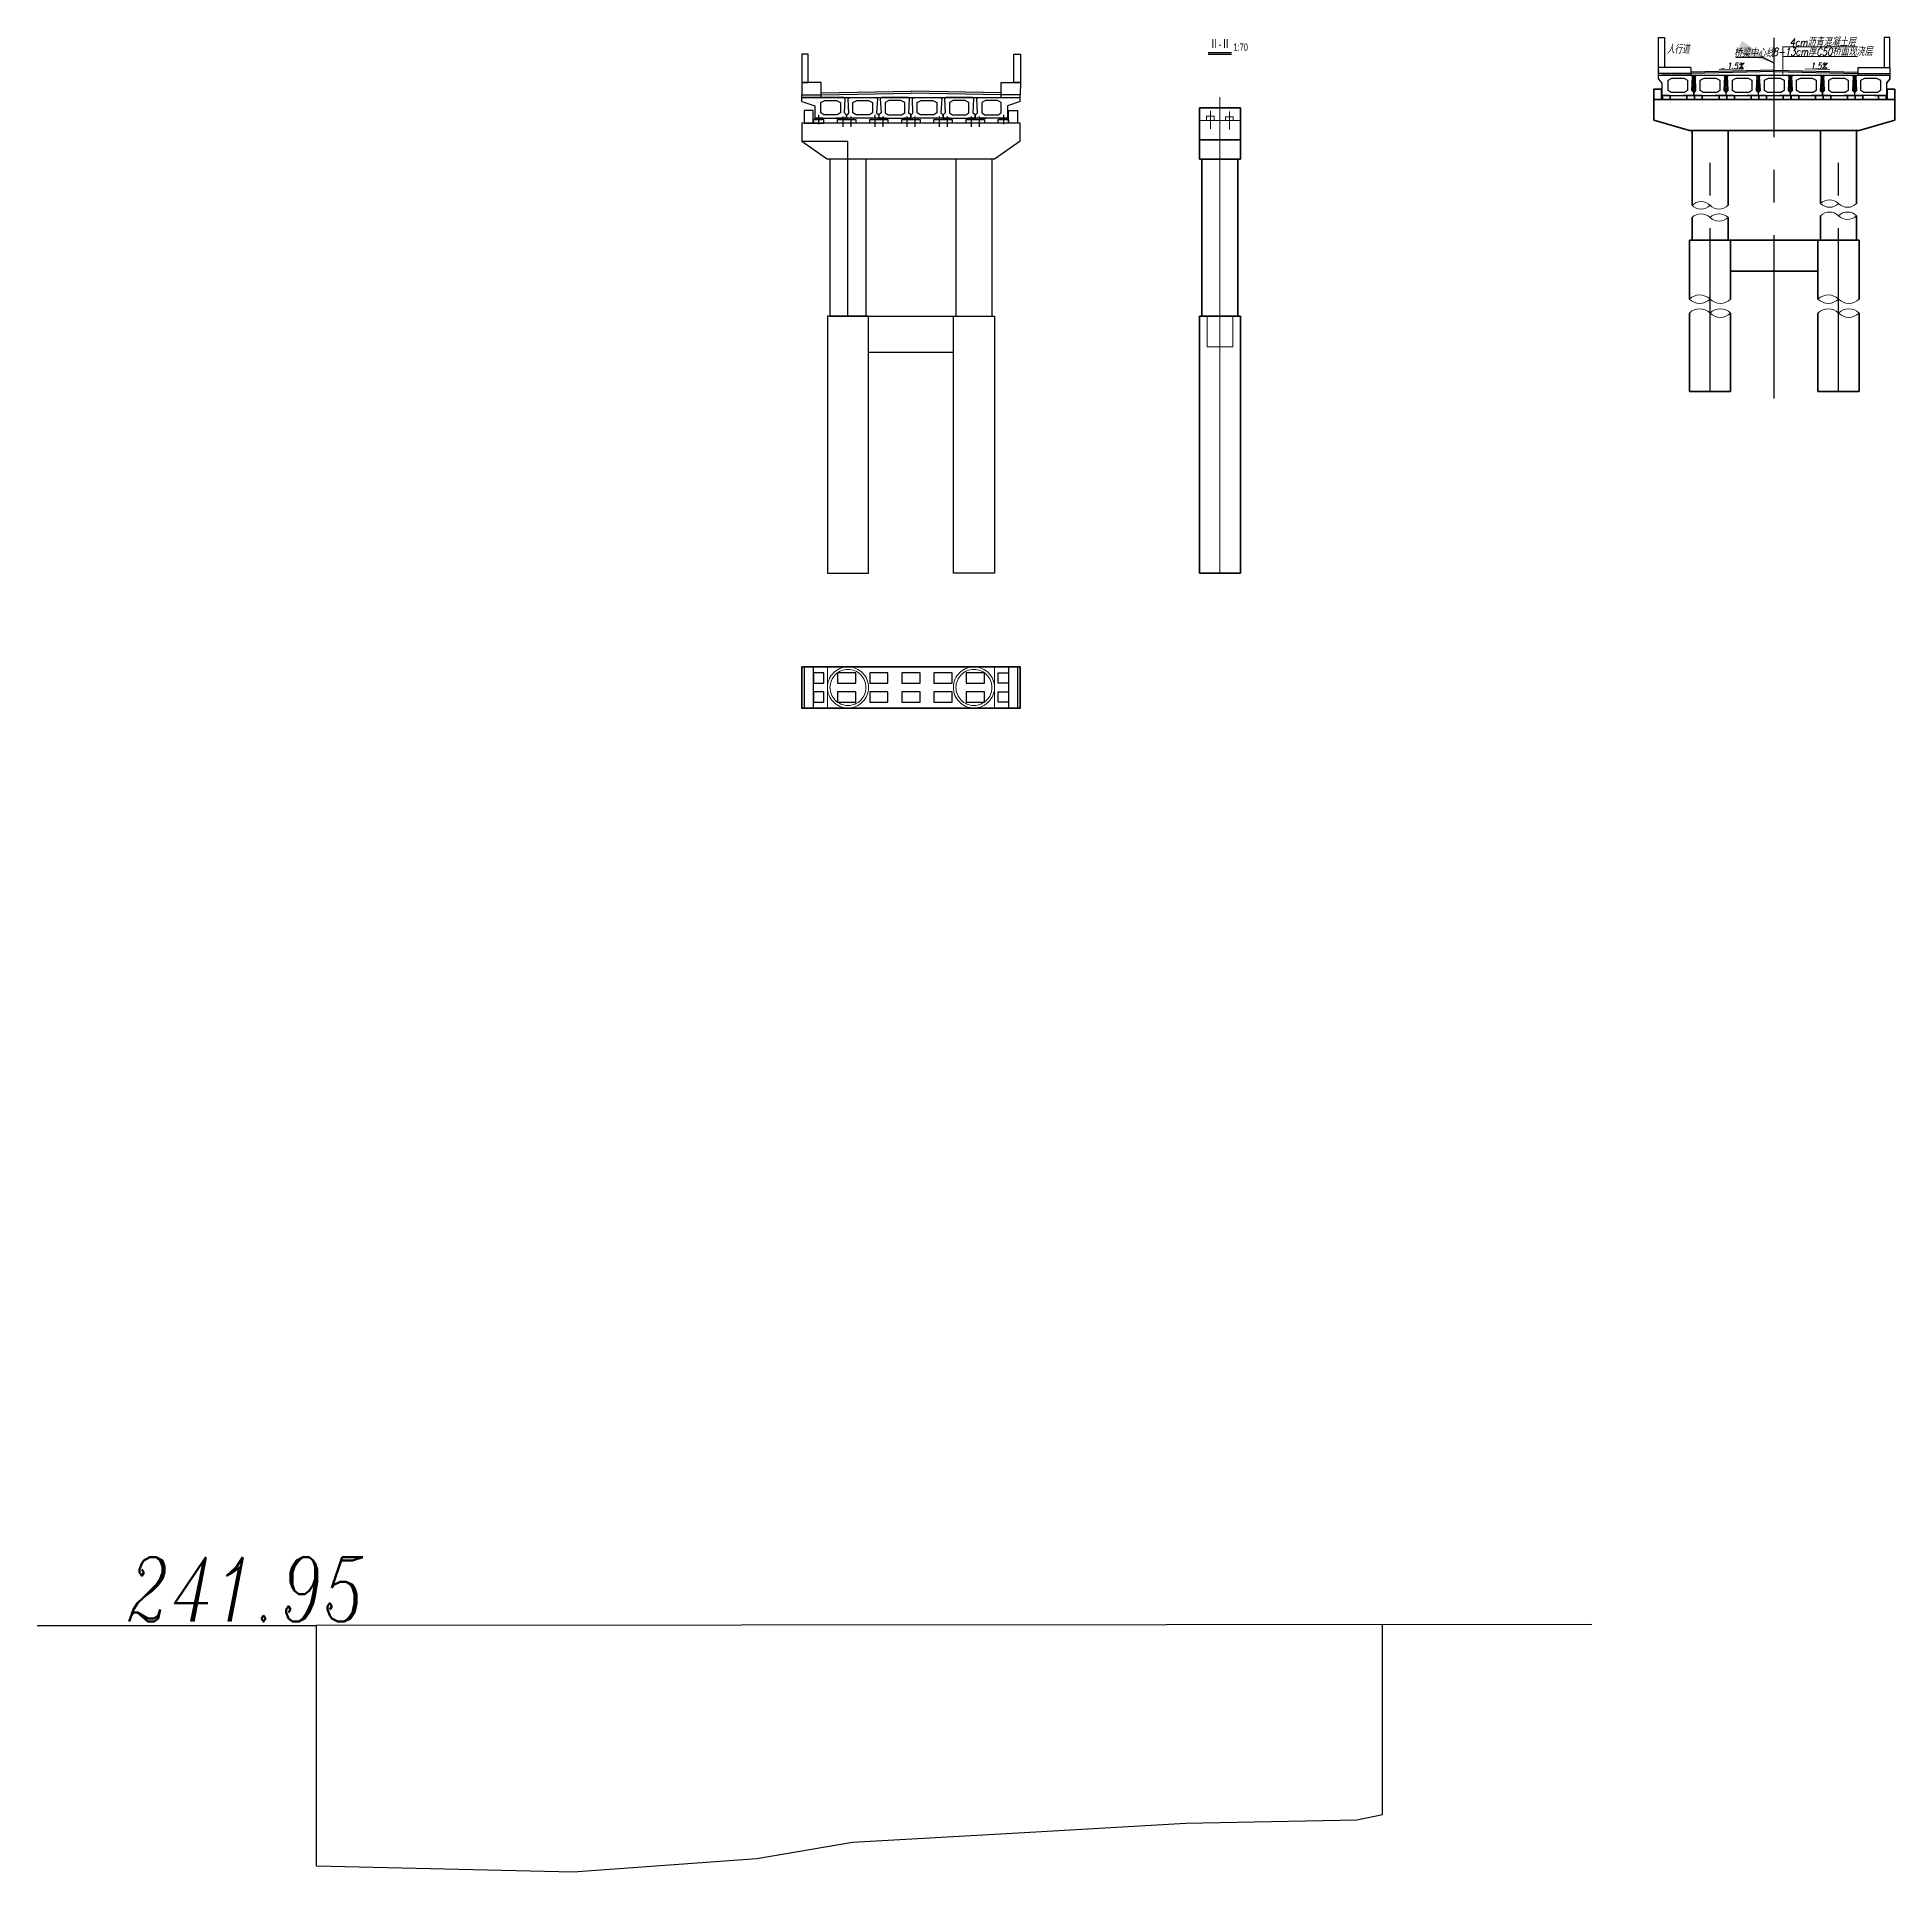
# Model space of a CAD drawing. Extents: x 453486 to 453811, y 3475287 to 3475420.
# Drawn here: x 453738.6 to 453810.9, y 3475323.1 to 3475394.5 of the extents above; entities that cross this region are included whole.
import ezdxf
from ezdxf.enums import TextEntityAlignment as Align

# ---------------------------------------------------------------- set-up
doc = ezdxf.new("R2010")
doc.units = 0
doc.header["$MEASUREMENT"] = 0
doc.linetypes.add('CENTER', pattern=[50.8, 31.75, -6.35, 6.35, -6.35])
doc.linetypes.add('DASHED', pattern=[19.05, 12.7, -6.35])
doc.layers.add('C35', color=1, linetype='Continuous')
doc.layers.add('PP-COM', color=7, linetype='Continuous')
for name, color, linetype, lineweight in [('Dim', 6, 'Continuous', 18), ('Fline', 6, 'Continuous', 18), ('工作线', 1, 'Continuous', 35), ('文字', 7, 'Continuous', 15), ('构造虚线', 6, 'DASHED', 20), ('标注', 3, 'Continuous', 15), ('结构轮廓', 1, 'Continuous', 35), ('轴线', 2, 'CENTER', 15)]:
    doc.layers.add(name, color=color, linetype=linetype, lineweight=lineweight)
doc.styles.add('fsdb', font='italc1.shx', dxfattribs={"width": 0.75, "bigfont": 'fsdb.shx'})
doc.styles.add('标题', font='fsdb_e.shx', dxfattribs={"width": 0.75, "height": 5, "bigfont": 'fsdb.shx'})
doc.styles.add('标题2', font='fsdb_e.shx', dxfattribs={"width": 0.75, "height": 4, "bigfont": 'fsdb.shx'})
doc.dimstyles.new('比例100', dxfattribs={"dimtxt": 2.5, "dimasz": 1.5, "dimexe": 1.5, "dimexo": 1.5, "dimgap": 0.2, "dimtad": 1, "dimdec": 1, "dimlfac": 100, "dimdsep": 46, "dimtxsty": 'fsdb', "dimcen": 0.09, "dimclrd": 6, "dimclre": 6, "dimclrt": 6, "dimadec": 1, "dimazin": 2, "dimtfac": 1, "dimtdec": 1, "dimtofl": 0, "dimtmove": 2, "dimatfit": 3, "dimfxl": 0, "dimtolj": 1, "dimtzin": 0, "dimarcsym": 0})
pattern_1 = [(45, (453073.714698, 3474962.102566), (-0.0294627796, 0.0294627796), [])]

# ---------------------------------------------------------------- blocks, each defined once
blk = doc.blocks.new('ewew')
at = {"layer": 'C35', "color": 1, "flags": 128}
blk.add_lwpolyline([(453906.033, 3475331.048), (453906.083, 3475330.998), (453906.053, 3475330.448), (453906.133, 3475330.368), (453906.133, 3475330.248), (453904.893, 3475330.248), (453904.893, 3475330.368), (453904.967, 3475330.442), (453904.943, 3475330.998), (453904.993, 3475331.048), (453906.033, 3475331.048)], dxfattribs=at)
at = {"layer": 'C35', "color": 1}
blk.add_lwpolyline([(453905.133, 3475330.848), (453905.283, 3475330.928), (453905.743, 3475330.928), (453905.893, 3475330.848), (453905.893, 3475330.448), (453905.773, 3475330.368), (453905.253, 3475330.368), (453905.133, 3475330.448), (453905.133, 3475330.848)], dxfattribs=at)
blk = doc.blocks.new('ewewe')
at = {"layer": 'C35', "color": 1}
for p, q in [((453909.428, 3475326.706), (453909.428, 3475326.866)), ((453911.068, 3475326.866), (453909.428, 3475326.866)), ((453911.118, 3475326.816), (453911.068, 3475326.866)), ((453911.088, 3475326.266), (453911.118, 3475326.816)), ((453909.428, 3475326.706), (453909.928, 3475326.546)), ((453909.928, 3475326.546), (453909.928, 3475326.066)), ((453909.928, 3475326.066), (453911.168, 3475326.066)), ((453911.168, 3475326.186), (453911.088, 3475326.266)), ((453911.168, 3475326.066), (453911.168, 3475326.186)), ((453911.168, 3475326.066), (453911.168, 3475326.186))]:
    blk.add_line(p, q, dxfattribs=at)
blk.add_lwpolyline([(453910.168, 3475326.666), (453910.318, 3475326.746), (453910.778, 3475326.746), (453910.928, 3475326.666), (453910.928, 3475326.266), (453910.808, 3475326.186), (453910.288, 3475326.186), (453910.168, 3475326.266), (453910.168, 3475326.666)], dxfattribs=at)
at = {"layer": '结构轮廓', "color": 1}
for p, q in [((453909.949, 3475326.066), (453910.248, 3475326.066)), ((453910.749, 3475326.066), (453911.048, 3475326.066))]:
    blk.add_line(p, q, dxfattribs=at)

msp = doc.modelspace()

# ---------------------------------------------------------------- hatches: boundary and pattern name
at = {"layer": 'Dim'}
h = msp.add_hatch(dxfattribs=at)
h.set_pattern_fill('ANSI31', color=6, scale=0.333333, style=0)
h.set_pattern_definition(pattern_1)
h.paths.add_polyline_path([(453803.15, 3475392.971), (453803.2, 3475393.021), (453802.99, 3475393.021), (453803.04, 3475392.971), (453803.01, 3475392.421), (453803.09, 3475392.341), (453803.09, 3475392.221), (453803.1, 3475392.221), (453803.1, 3475392.341), (453803.174, 3475392.415)])
h = msp.add_hatch(dxfattribs=at)
h.set_pattern_fill('ANSI31', color=4, scale=0.333333, style=0)
h.set_pattern_definition(pattern_1)
h.paths.add_polyline_path([(453804.4, 3475392.971), (453804.45, 3475393.021), (453804.24, 3475393.021), (453804.29, 3475392.971), (453804.26, 3475392.421), (453804.34, 3475392.341), (453804.34, 3475392.221), (453804.35, 3475392.221), (453804.35, 3475392.341), (453804.43, 3475392.421)])
h.paths.add_polyline_path([(453805.65, 3475392.971), (453805.7, 3475393.021), (453805.49, 3475393.021), (453805.54, 3475392.971), (453805.51, 3475392.421), (453805.59, 3475392.341), (453805.59, 3475392.221), (453805.6, 3475392.221), (453805.6, 3475392.341), (453805.68, 3475392.421)])
h.paths.add_polyline_path([(453806.9, 3475392.971), (453806.95, 3475393.021), (453806.74, 3475393.021), (453806.79, 3475392.971), (453806.76, 3475392.421), (453806.84, 3475392.341), (453806.84, 3475392.221), (453806.85, 3475392.221), (453806.85, 3475392.341), (453806.93, 3475392.421)])
h = msp.add_hatch(dxfattribs=at)
h.set_pattern_fill('ANSI31', color=4, scale=0.333333, style=0)
h.set_pattern_definition([(45, (453078.714697, 3474962.102566), (-0.0294627796, 0.0294627796), [])])
h.paths.add_polyline_path([(453808.15, 3475392.971), (453808.2, 3475393.021), (453807.99, 3475393.021), (453808.04, 3475392.971), (453808.01, 3475392.421), (453808.09, 3475392.341), (453808.09, 3475392.221), (453808.1, 3475392.221), (453808.1, 3475392.341), (453808.174, 3475392.415)])
h = msp.add_hatch(dxfattribs=at)
h.set_pattern_fill('ANSI31', color=4, scale=0.333333, style=0)
h.set_pattern_definition([(45, (453079.964697, 3474962.102566), (-0.0294627796, 0.0294627796), [])])
h.paths.add_polyline_path([(453809.4, 3475392.971), (453809.45, 3475393.021), (453809.24, 3475393.021), (453809.29, 3475392.971), (453809.26, 3475392.421), (453809.34, 3475392.341), (453809.34, 3475392.221), (453809.35, 3475392.221), (453809.35, 3475392.341), (453809.424, 3475392.415)])

# ---------------------------------------------------------------- linework, layer by layer
at = {"color": 4, "linetype": 'Continuous'}
for p, q in [((453769.14, 3475392.731), (453768.39, 3475392.731)), ((453768.39, 3475392.731), (453768.391, 3475392.251)), ((453769.14, 3475392.151), (453769.14, 3475392.731)), ((453776.143, 3475392.151), (453776.143, 3475392.731)), ((453776.143, 3475392.731), (453776.893, 3475392.731)), ((453776.893, 3475392.731), (453776.891, 3475392.251)), ((453768.39, 3475392.251), (453769.14, 3475392.251)), ((453768.391, 3475392.151), (453776.891, 3475392.151)), ((453769.14, 3475392.331), (453772.64, 3475392.401)), ((453769.141, 3475392.251), (453772.641, 3475392.321)), ((453776.141, 3475392.251), (453772.641, 3475392.321)), ((453776.143, 3475392.331), (453772.643, 3475392.401)), ((453776.893, 3475392.251), (453776.143, 3475392.251))]:
    msp.add_line(p, q, dxfattribs=at)
at = {"color": 4}
for p, q in [((453768.386, 3475391.149), (453768.386, 3475390.449)), ((453769.041, 3475391.47), (453769.041, 3475391.111)), ((453769.981, 3475391.411), (453769.981, 3475391.002)), ((453770.291, 3475391.411), (453770.291, 3475391.002)), ((453771.231, 3475391.47), (453771.231, 3475391.111)), ((453771.231, 3475391.411), (453771.231, 3475391.002)), ((453771.541, 3475391.411), (453771.541, 3475391.002)), ((453772.481, 3475391.411), (453772.481, 3475391.002)), ((453772.791, 3475391.411), (453772.791, 3475391.002)), ((453773.731, 3475391.411), (453773.731, 3475391.002)), ((453774.041, 3475391.411), (453774.041, 3475391.002)), ((453774.981, 3475391.411), (453774.981, 3475391.002)), ((453775.291, 3475391.411), (453775.291, 3475391.002)), ((453776.231, 3475391.47), (453776.231, 3475391.111)), ((453768.386, 3475390.449), (453769.386, 3475389.749)), ((453776.886, 3475390.449), (453775.886, 3475389.749)), ((453769.486, 3475389.749), (453769.486, 3475383.645)), ((453770.886, 3475389.749), (453770.886, 3475383.645)), ((453774.386, 3475389.749), (453774.386, 3475383.645)), ((453775.786, 3475389.749), (453775.786, 3475383.645)), ((453769.486, 3475383.645), (453775.786, 3475383.645)), ((453770.986, 3475382.245), (453774.286, 3475382.245)), ((453768.486, 3475370), (453768.486, 3475368.4)), ((453768.836, 3475370), (453768.836, 3475368.4)), ((453776.436, 3475370), (453776.436, 3475368.4)), ((453776.786, 3475370), (453776.786, 3475368.4))]:
    msp.add_line(p, q, dxfattribs=at)
for p in [(453768.386, 3475390.449), (453770.186, 3475383.645)]:
    msp.add_line(p, (453770.186, 3475390.449))
at = {"color": 6}
for p, q in [((453738.645, 3475332.707), (453749.494, 3475332.707)), ((453799.127, 3475332.744), (453749.494, 3475332.707)), ((453749.494, 3475332.707), (453749.494, 3475323.357)), ((453790.98, 3475325.357), (453790.98, 3475332.744)), ((453789.98, 3475325.157), (453790.98, 3475325.357))]:
    msp.add_line(p, q, dxfattribs=at)
at = {"color": 4, "linetype": 'Continuous'}
for points in [[(453768.39, 3475392.731), (453768.64, 3475392.731), (453768.64, 3475393.831), (453768.39, 3475393.831)], [(453776.893, 3475392.731), (453776.643, 3475392.731), (453776.643, 3475393.831), (453776.893, 3475393.831)]]:
    msp.add_lwpolyline(points, close=True, dxfattribs=at)
for points in [[(453768.391, 3475392.151), (453768.391, 3475392.251)], [(453776.891, 3475392.151), (453776.891, 3475392.251)]]:
    msp.add_lwpolyline(points, dxfattribs=at)
at = {"color": 4}
for points in [[(453776.886, 3475390.449), (453776.886, 3475391.149), (453768.386, 3475391.149), (453768.386, 3475390.449)], [(453775.886, 3475389.749), (453769.386, 3475389.749)]]:
    msp.add_lwpolyline(points, dxfattribs=at)
for points in [[(453768.486, 3475391.149), (453768.836, 3475391.149), (453768.836, 3475391.649), (453768.486, 3475391.649)], [(453768.841, 3475391.149), (453769.241, 3475391.149), (453769.241, 3475391.299), (453768.841, 3475391.299)], [(453768.916, 3475391.299), (453769.166, 3475391.299), (453769.166, 3475391.351), (453768.916, 3475391.351)], [(453769.781, 3475391.299), (453770.491, 3475391.299), (453770.491, 3475391.149), (453769.781, 3475391.149)], [(453769.856, 3475391.299), (453770.106, 3475391.299), (453770.106, 3475391.351), (453769.856, 3475391.351)], [(453770.166, 3475391.299), (453770.416, 3475391.299), (453770.416, 3475391.351), (453770.166, 3475391.351)], [(453771.031, 3475391.299), (453771.741, 3475391.299), (453771.741, 3475391.149), (453771.031, 3475391.149)], [(453771.106, 3475391.299), (453771.356, 3475391.299), (453771.356, 3475391.351), (453771.106, 3475391.351)], [(453771.106, 3475391.299), (453771.356, 3475391.299), (453771.356, 3475391.351), (453771.106, 3475391.351)], [(453771.416, 3475391.299), (453771.666, 3475391.299), (453771.666, 3475391.351), (453771.416, 3475391.351)], [(453772.281, 3475391.299), (453772.991, 3475391.299), (453772.991, 3475391.149), (453772.281, 3475391.149)], [(453772.356, 3475391.299), (453772.606, 3475391.299), (453772.606, 3475391.351), (453772.356, 3475391.351)], [(453772.666, 3475391.299), (453772.916, 3475391.299), (453772.916, 3475391.351), (453772.666, 3475391.351)], [(453773.531, 3475391.299), (453774.241, 3475391.299), (453774.241, 3475391.149), (453773.531, 3475391.149)], [(453773.606, 3475391.299), (453773.856, 3475391.299), (453773.856, 3475391.351), (453773.606, 3475391.351)], [(453773.916, 3475391.299), (453774.166, 3475391.299), (453774.166, 3475391.351), (453773.916, 3475391.351)], [(453774.781, 3475391.299), (453775.491, 3475391.299), (453775.491, 3475391.149), (453774.781, 3475391.149)], [(453774.856, 3475391.299), (453775.106, 3475391.299), (453775.106, 3475391.351), (453774.856, 3475391.351)], [(453775.166, 3475391.299), (453775.416, 3475391.299), (453775.416, 3475391.351), (453775.166, 3475391.351)], [(453776.431, 3475391.149), (453776.031, 3475391.149), (453776.031, 3475391.299), (453776.431, 3475391.299)], [(453776.356, 3475391.299), (453776.106, 3475391.299), (453776.106, 3475391.351), (453776.356, 3475391.351)], [(453776.786, 3475391.149), (453776.436, 3475391.149), (453776.436, 3475391.649), (453776.786, 3475391.649)], [(453769.386, 3475373.645), (453770.986, 3475373.645), (453770.986, 3475383.645), (453769.386, 3475383.645)], [(453775.886, 3475373.645), (453774.286, 3475373.645), (453774.286, 3475383.645), (453775.886, 3475383.645)], [(453768.841, 3475369.37), (453769.241, 3475369.37), (453769.241, 3475369.77), (453768.841, 3475369.77)], [(453769.781, 3475369.37), (453770.491, 3475369.37), (453770.491, 3475369.77), (453769.781, 3475369.77)], [(453771.031, 3475369.37), (453771.741, 3475369.37), (453771.741, 3475369.77), (453771.031, 3475369.77)], [(453772.281, 3475369.37), (453772.991, 3475369.37), (453772.991, 3475369.77), (453772.281, 3475369.77)], [(453773.531, 3475369.37), (453774.241, 3475369.37), (453774.241, 3475369.77), (453773.531, 3475369.77)], [(453774.781, 3475369.37), (453775.491, 3475369.37), (453775.491, 3475369.77), (453774.781, 3475369.77)], [(453776.431, 3475369.37), (453776.031, 3475369.37), (453776.031, 3475369.77), (453776.431, 3475369.77)], [(453768.841, 3475368.63), (453769.241, 3475368.63), (453769.241, 3475369.03), (453768.841, 3475369.03)], [(453769.781, 3475368.63), (453770.491, 3475368.63), (453770.491, 3475369.03), (453769.781, 3475369.03)], [(453771.031, 3475368.63), (453771.741, 3475368.63), (453771.741, 3475369.03), (453771.031, 3475369.03)], [(453772.281, 3475368.63), (453772.991, 3475368.63), (453772.991, 3475369.03), (453772.281, 3475369.03)], [(453773.531, 3475368.63), (453774.241, 3475368.63), (453774.241, 3475369.03), (453773.531, 3475369.03)], [(453774.781, 3475368.63), (453775.491, 3475368.63), (453775.491, 3475369.03), (453774.781, 3475369.03)], [(453776.431, 3475368.63), (453776.031, 3475368.63), (453776.031, 3475369.03), (453776.431, 3475369.03)]]:
    msp.add_lwpolyline(points, close=True, dxfattribs=at)
at = {"color": 6}
msp.add_lwpolyline([(453749.494, 3475323.357), (453759.493, 3475323.127), (453766.641, 3475323.643), (453770.363, 3475324.278), (453777.045, 3475324.659), (453783.335, 3475325.02), (453789.98, 3475325.157)], dxfattribs=at)
at = {"layer": 'C35', "color": 4}
for p, q in [((453802.97, 3475393.316), (453801.72, 3475393.316)), ((453801.72, 3475392.861), (453801.72, 3475393.316)), ((453802.97, 3475393.316), (453802.97, 3475393.021)), ((453809.47, 3475393.316), (453810.72, 3475393.316)), ((453809.47, 3475393.316), (453809.47, 3475393.021)), ((453810.72, 3475393.316), (453810.72, 3475393.021)), ((453801.72, 3475393.216), (453801.72, 3475393.156)), ((453802.97, 3475393.089), (453801.72, 3475393.089)), ((453801.72, 3475393.021), (453810.72, 3475393.021)), ((453801.72, 3475392.861), (453801.85, 3475392.701)), ((453802.99, 3475393.021), (453801.85, 3475393.021)), ((453801.85, 3475392.701), (453801.85, 3475392.221)), ((453806.22, 3475393.207), (453802.97, 3475393.133)), ((453806.22, 3475393.164), (453802.97, 3475393.089)), ((453803.04, 3475392.971), (453802.99, 3475393.021)), ((453803.01, 3475392.421), (453803.04, 3475392.971)), ((453803.15, 3475392.971), (453803.2, 3475393.021)), ((453803.174, 3475392.415), (453803.15, 3475392.971)), ((453803.2, 3475393.021), (453804.24, 3475393.021)), ((453804.24, 3475393.021), (453804.29, 3475392.971)), ((453804.29, 3475392.971), (453804.26, 3475392.421)), ((453804.4, 3475392.971), (453804.45, 3475393.021)), ((453804.43, 3475392.421), (453804.4, 3475392.971)), ((453804.45, 3475393.021), (453805.49, 3475393.021)), ((453805.49, 3475393.021), (453805.54, 3475392.971)), ((453805.54, 3475392.971), (453805.51, 3475392.421)), ((453805.65, 3475392.971), (453805.7, 3475393.021)), ((453805.68, 3475392.421), (453805.65, 3475392.971)), ((453805.7, 3475393.021), (453806.74, 3475393.021)), ((453806.22, 3475393.207), (453809.47, 3475393.133)), ((453806.22, 3475393.164), (453809.47, 3475393.089)), ((453806.74, 3475393.021), (453806.79, 3475392.971)), ((453806.79, 3475392.971), (453806.76, 3475392.421)), ((453806.9, 3475392.971), (453806.95, 3475393.021)), ((453806.93, 3475392.421), (453806.9, 3475392.971)), ((453806.95, 3475393.021), (453807.99, 3475393.021)), ((453807.99, 3475393.021), (453808.04, 3475392.971)), ((453808.04, 3475392.971), (453808.01, 3475392.421)), ((453808.15, 3475392.971), (453808.2, 3475393.021)), ((453808.18, 3475392.421), (453808.15, 3475392.971)), ((453808.2, 3475393.021), (453809.24, 3475393.021)), ((453809.24, 3475393.021), (453809.29, 3475392.971)), ((453809.29, 3475392.971), (453809.26, 3475392.421)), ((453809.4, 3475392.971), (453809.45, 3475393.021)), ((453809.43, 3475392.421), (453809.4, 3475392.971)), ((453809.47, 3475393.089), (453810.72, 3475393.089)), ((453810.59, 3475392.701), (453810.59, 3475392.221)), ((453801.85, 3475392.221), (453809.34, 3475392.221)), ((453801.85, 3475392.221), (453803.09, 3475392.221)), ((453803.09, 3475392.341), (453803.01, 3475392.421)), ((453803.09, 3475392.221), (453803.09, 3475392.341)), ((453803.09, 3475392.221), (453803.09, 3475392.341)), ((453803.1, 3475392.341), (453803.174, 3475392.415)), ((453803.1, 3475392.221), (453803.1, 3475392.341)), ((453804.26, 3475392.421), (453804.34, 3475392.341)), ((453804.34, 3475392.341), (453804.34, 3475392.221)), ((453804.35, 3475392.341), (453804.43, 3475392.421)), ((453804.35, 3475392.221), (453804.35, 3475392.341)), ((453805.51, 3475392.421), (453805.59, 3475392.341)), ((453805.59, 3475392.341), (453805.59, 3475392.221)), ((453805.6, 3475392.341), (453805.68, 3475392.421)), ((453805.6, 3475392.221), (453805.6, 3475392.341)), ((453806.76, 3475392.421), (453806.84, 3475392.341)), ((453806.84, 3475392.341), (453806.84, 3475392.221)), ((453806.85, 3475392.341), (453806.93, 3475392.421)), ((453806.85, 3475392.221), (453806.85, 3475392.341)), ((453808.01, 3475392.421), (453808.09, 3475392.341)), ((453808.09, 3475392.341), (453808.09, 3475392.221)), ((453808.1, 3475392.341), (453808.18, 3475392.421)), ((453808.1, 3475392.221), (453808.1, 3475392.341)), ((453809.26, 3475392.421), (453809.34, 3475392.341)), ((453809.34, 3475392.341), (453809.34, 3475392.221)), ((453809.35, 3475392.341), (453809.43, 3475392.421)), ((453809.35, 3475392.221), (453809.35, 3475392.341)), ((453810.59, 3475392.221), (453809.35, 3475392.221))]:
    msp.add_line(p, q, dxfattribs=at)
for points in [[(453801.72, 3475394.48), (453801.95, 3475394.48), (453801.95, 3475393.316), (453801.72, 3475393.316)], [(453810.72, 3475394.48), (453810.491, 3475394.48), (453810.491, 3475393.316), (453810.72, 3475393.316)]]:
    msp.add_lwpolyline(points, close=True, dxfattribs=at)
for points in [[(453802.09, 3475392.821), (453802.24, 3475392.901), (453802.7, 3475392.901), (453802.85, 3475392.821), (453802.85, 3475392.421), (453802.73, 3475392.341), (453802.21, 3475392.341), (453802.09, 3475392.421), (453802.09, 3475392.821)], [(453803.34, 3475392.821), (453803.49, 3475392.901), (453803.95, 3475392.901), (453804.1, 3475392.821), (453804.1, 3475392.421), (453803.98, 3475392.341), (453803.46, 3475392.341), (453803.34, 3475392.421), (453803.34, 3475392.821)], [(453804.59, 3475392.821), (453804.74, 3475392.901), (453805.2, 3475392.901), (453805.35, 3475392.821), (453805.35, 3475392.421), (453805.23, 3475392.341), (453804.71, 3475392.341), (453804.59, 3475392.421), (453804.59, 3475392.821)], [(453805.84, 3475392.821), (453805.99, 3475392.901), (453806.45, 3475392.901), (453806.6, 3475392.821), (453806.6, 3475392.421), (453806.48, 3475392.341), (453805.96, 3475392.341), (453805.84, 3475392.421), (453805.84, 3475392.821)], [(453807.09, 3475392.821), (453807.24, 3475392.901), (453807.7, 3475392.901), (453807.85, 3475392.821), (453807.85, 3475392.421), (453807.73, 3475392.341), (453807.21, 3475392.341), (453807.09, 3475392.421), (453807.09, 3475392.821)], [(453808.34, 3475392.821), (453808.49, 3475392.901), (453808.95, 3475392.901), (453809.1, 3475392.821), (453809.1, 3475392.421), (453808.98, 3475392.341), (453808.46, 3475392.341), (453808.34, 3475392.421), (453808.34, 3475392.821)], [(453809.59, 3475392.821), (453809.74, 3475392.901), (453810.2, 3475392.901), (453810.35, 3475392.821), (453810.35, 3475392.421), (453810.23, 3475392.341), (453809.71, 3475392.341), (453809.59, 3475392.421), (453809.59, 3475392.821)]]:
    msp.add_lwpolyline(points, dxfattribs=at)
at = {"layer": 'Fline'}
for points in [[(453804.42, 3475387.956, -0.416), (453803.72, 3475387.956, 0.408), (453803.02, 3475387.956, 0.416), (453803.72, 3475387.956, 0.416)], [(453803.02, 3475387.48, -0.416), (453803.72, 3475387.48, 0.408), (453804.42, 3475387.48, 0.416), (453803.72, 3475387.48, 0.416)], [(453809.42, 3475388.025, -0.416), (453808.72, 3475388.025, 0.408), (453808.02, 3475388.025, 0.416), (453808.72, 3475388.025, 0.416)], [(453808.02, 3475387.549, -0.416), (453808.72, 3475387.549, 0.408), (453809.42, 3475387.549, 0.416), (453808.72, 3475387.549, 0.416)], [(453804.52, 3475384.305, -0.416), (453803.72, 3475384.305, 0.408), (453802.92, 3475384.305, 0.416), (453803.72, 3475384.305, 0.416)], [(453802.92, 3475383.761, -0.416), (453803.72, 3475383.761, 0.408), (453804.52, 3475383.761, 0.416), (453803.72, 3475383.761, 0.416)], [(453809.52, 3475384.305, -0.416), (453808.72, 3475384.305, 0.408), (453807.92, 3475384.305, 0.416), (453808.72, 3475384.305, 0.416)], [(453807.92, 3475383.761, -0.416), (453808.72, 3475383.761, 0.408), (453809.52, 3475383.761, 0.416), (453808.72, 3475383.761, 0.416)]]:
    msp.add_lwpolyline(points, format="xyb", dxfattribs=at)
at = {"layer": 'PP-COM', "color": 6, "linetype": 'CENTER', "ltscale": 0.2}
for p, q in [((453806.22, 3475380.44), (453806.22, 3475394.474)), ((453803.72, 3475380.719), (453803.72, 3475390.871)), ((453808.72, 3475380.719), (453808.72, 3475390.871))]:
    msp.add_line(p, q, dxfattribs=at)
at = {"layer": '工作线'}
msp.add_line((453784.203, 3475393.886), (453785.111, 3475393.886), dxfattribs=at)
at = {"layer": '文字'}
msp.add_line((453784.203, 3475393.816), (453785.111, 3475393.816), dxfattribs=at)
at = {"layer": '构造虚线', "ltscale": 13.779528}
for p, q in [((453785.457, 3475391.249), (453783.857, 3475391.249)), ((453784.157, 3475383.645), (453784.157, 3475382.445)), ((453785.157, 3475383.645), (453785.157, 3475382.445)), ((453784.157, 3475382.445), (453785.157, 3475382.445)), ((453769.386, 3475370), (453769.386, 3475368.4)), ((453775.886, 3475370), (453775.886, 3475368.4))]:
    msp.add_line(p, q, dxfattribs=at)
at = {"layer": '构造虚线', "ltscale": 3.307087}
for p, q in [((453784.137, 3475391.249), (453784.137, 3475391.417)), ((453784.437, 3475391.417), (453784.437, 3475391.249))]:
    msp.add_line(p, q, dxfattribs=at)
at = {"layer": '构造虚线', "ltscale": 5.905512}
for p, q in [((453784.137, 3475391.417), (453784.437, 3475391.417)), ((453784.877, 3475391.399), (453785.177, 3475391.399))]:
    msp.add_line(p, q, dxfattribs=at)
at = {"layer": '构造虚线', "ltscale": 2.952756}
for p, q in [((453784.877, 3475391.249), (453784.877, 3475391.399)), ((453785.177, 3475391.399), (453785.177, 3475391.249))]:
    msp.add_line(p, q, dxfattribs=at)
at = {"layer": '构造虚线', "ltscale": 13.779528}
for centre in [(453770.186, 3475369.2), (453775.086, 3475369.2)]:
    msp.add_circle(centre, 0.7, dxfattribs=at)
for centre, start, end in [((453770.186, 3475369.2), 90, 270), ((453770.186, 3475369.2), 270, 90), ((453775.086, 3475369.2), 90, 270), ((453775.086, 3475369.2), 270, 90)]:
    msp.add_arc(centre, 0.8, start, end, dxfattribs=at)
at = {"layer": '标注', "color": 6}
for p, q in [((453806.553, 3475393.059), (453806.553, 3475394.115)), ((453806.553, 3475394.115), (453809.456, 3475394.115)), ((453804.29, 3475393.295), (453804.07, 3475393.24)), ((453804.07, 3475393.24), (453805.018, 3475393.268)), ((453806.553, 3475393.748), (453809.456, 3475393.748)), ((453808.371, 3475393.24), (453807.423, 3475393.268)), ((453808.151, 3475393.295), (453808.371, 3475393.24))]:
    msp.add_line(p, q, dxfattribs=at)
at = {"layer": '结构轮廓', "color": 4}
for p, q in [((453802.17, 3475393.071), (453802.17, 3475393.071)), ((453806.22, 3475393.071), (453806.22, 3475393.071)), ((453806.22, 3475393.071), (453806.22, 3475393.071)), ((453806.22, 3475393.071), (453806.22, 3475393.071)), ((453806.22, 3475393.071), (453806.22, 3475393.071)), ((453810.72, 3475392.861), (453810.59, 3475392.701)), ((453810.72, 3475392.861), (453810.72, 3475393.021)), ((453801.53, 3475392.471), (453801.83, 3475392.471)), ((453801.53, 3475392.071), (453801.53, 3475392.471)), ((453801.53, 3475392.071), (453810.91, 3475392.071)), ((453801.53, 3475392.071), (453801.53, 3475391.271)), ((453801.83, 3475392.471), (453801.83, 3475392.071)), ((453801.871, 3475392.071), (453801.871, 3475392.221)), ((453801.871, 3475392.221), (453802.17, 3475392.221)), ((453802.17, 3475392.071), (453802.17, 3475392.221)), ((453802.671, 3475392.221), (453802.97, 3475392.221)), ((453802.821, 3475392.071), (453802.821, 3475392.221)), ((453802.821, 3475392.221), (453803.12, 3475392.221)), ((453802.971, 3475392.221), (453803.27, 3475392.221)), ((453803.12, 3475392.071), (453803.12, 3475392.221)), ((453803.121, 3475392.071), (453803.121, 3475392.221)), ((453803.121, 3475392.221), (453803.42, 3475392.221)), ((453803.42, 3475392.071), (453803.42, 3475392.221)), ((453803.921, 3475392.221), (453804.22, 3475392.221)), ((453804.071, 3475392.071), (453804.071, 3475392.221)), ((453804.071, 3475392.221), (453804.37, 3475392.221)), ((453804.221, 3475392.221), (453804.52, 3475392.221)), ((453804.37, 3475392.071), (453804.37, 3475392.221)), ((453804.371, 3475392.071), (453804.371, 3475392.221)), ((453804.371, 3475392.221), (453804.67, 3475392.221)), ((453804.67, 3475392.071), (453804.67, 3475392.221)), ((453805.171, 3475392.221), (453805.47, 3475392.221)), ((453805.321, 3475392.071), (453805.321, 3475392.221)), ((453805.321, 3475392.221), (453805.62, 3475392.221)), ((453805.471, 3475392.221), (453805.77, 3475392.221)), ((453805.62, 3475392.071), (453805.62, 3475392.221)), ((453805.621, 3475392.071), (453805.621, 3475392.221)), ((453805.621, 3475392.221), (453805.92, 3475392.221)), ((453805.92, 3475392.071), (453805.92, 3475392.221)), ((453806.421, 3475392.221), (453806.72, 3475392.221)), ((453806.571, 3475392.071), (453806.571, 3475392.221)), ((453806.571, 3475392.221), (453806.87, 3475392.221)), ((453806.721, 3475392.221), (453807.02, 3475392.221)), ((453806.87, 3475392.071), (453806.87, 3475392.221)), ((453806.871, 3475392.071), (453806.871, 3475392.221)), ((453806.871, 3475392.221), (453807.17, 3475392.221)), ((453807.17, 3475392.071), (453807.17, 3475392.221)), ((453807.671, 3475392.221), (453807.97, 3475392.221)), ((453807.821, 3475392.071), (453807.821, 3475392.221)), ((453807.821, 3475392.221), (453808.12, 3475392.221)), ((453807.971, 3475392.221), (453808.27, 3475392.221)), ((453808.12, 3475392.071), (453808.12, 3475392.221)), ((453808.121, 3475392.071), (453808.121, 3475392.221)), ((453808.121, 3475392.221), (453808.42, 3475392.221)), ((453808.42, 3475392.071), (453808.42, 3475392.221)), ((453808.921, 3475392.221), (453809.22, 3475392.221)), ((453809.071, 3475392.071), (453809.071, 3475392.221)), ((453809.071, 3475392.221), (453809.37, 3475392.221)), ((453809.221, 3475392.221), (453809.52, 3475392.221)), ((453809.37, 3475392.071), (453809.37, 3475392.221)), ((453809.371, 3475392.071), (453809.371, 3475392.221)), ((453809.371, 3475392.221), (453809.67, 3475392.221)), ((453809.67, 3475392.071), (453809.67, 3475392.221)), ((453810.121, 3475392.221), (453810.42, 3475392.221)), ((453810.271, 3475392.071), (453810.271, 3475392.221)), ((453810.271, 3475392.221), (453810.57, 3475392.221)), ((453810.57, 3475392.071), (453810.57, 3475392.221)), ((453810.61, 3475392.471), (453810.91, 3475392.471)), ((453810.61, 3475392.071), (453810.61, 3475392.471)), ((453810.91, 3475392.471), (453810.91, 3475392.071)), ((453810.91, 3475392.071), (453810.91, 3475391.271)), ((453801.53, 3475391.271), (453802.92, 3475390.871)), ((453810.91, 3475391.271), (453809.52, 3475390.871)), ((453809.52, 3475390.871), (453802.92, 3475390.871)), ((453803.02, 3475387.956), (453803.02, 3475390.871)), ((453804.42, 3475387.956), (453804.42, 3475390.871)), ((453808.02, 3475388.025), (453808.02, 3475390.871)), ((453809.42, 3475388.025), (453809.42, 3475390.871)), ((453803.02, 3475386.594), (453803.02, 3475387.48)), ((453804.42, 3475386.594), (453804.42, 3475387.48)), ((453808.02, 3475386.594), (453808.02, 3475387.549)), ((453809.42, 3475386.594), (453809.42, 3475387.549)), ((453802.92, 3475386.594), (453809.52, 3475386.594)), ((453802.92, 3475384.305), (453802.92, 3475386.594)), ((453804.52, 3475384.305), (453804.52, 3475386.594)), ((453807.92, 3475384.305), (453807.92, 3475386.594)), ((453809.52, 3475384.305), (453809.52, 3475386.594)), ((453804.52, 3475385.394), (453807.92, 3475385.394)), ((453802.92, 3475380.719), (453802.92, 3475383.761)), ((453804.52, 3475380.719), (453804.52, 3475383.761)), ((453807.92, 3475380.719), (453807.92, 3475383.761)), ((453809.52, 3475380.719), (453809.52, 3475383.761)), ((453804.52, 3475380.719), (453802.92, 3475380.719)), ((453809.52, 3475380.719), (453807.92, 3475380.719))]:
    msp.add_line(p, q, dxfattribs=at)
at = {"layer": '结构轮廓'}
for p, q in [((453785.457, 3475391.749), (453783.857, 3475391.749)), ((453783.857, 3475391.249), (453783.857, 3475391.749)), ((453783.857, 3475390.499), (453783.857, 3475391.249)), ((453785.457, 3475391.249), (453785.457, 3475391.749)), ((453785.457, 3475391.249), (453785.457, 3475390.499)), ((453783.857, 3475389.749), (453783.857, 3475390.499)), ((453783.857, 3475390.499), (453785.457, 3475390.499)), ((453785.457, 3475390.499), (453785.457, 3475389.749)), ((453785.457, 3475389.749), (453783.857, 3475389.749)), ((453783.957, 3475383.645), (453783.957, 3475389.749)), ((453785.357, 3475389.749), (453785.357, 3475383.645)), ((453783.857, 3475373.645), (453783.857, 3475383.645)), ((453783.857, 3475383.645), (453785.457, 3475383.645)), ((453785.457, 3475373.645), (453785.457, 3475383.645)), ((453783.857, 3475373.645), (453785.457, 3475373.645))]:
    msp.add_line(p, q, dxfattribs=at)
at = {"layer": '结构轮廓', "color": 4, "flags": 128}
msp.add_lwpolyline([(453768.386, 3475370), (453776.886, 3475370), (453776.886, 3475368.4), (453768.386, 3475368.4)], close=True, dxfattribs=at)
at = {"layer": '轴线', "ltscale": 13.740157}
for p, q in [((453784.657, 3475392.158), (453784.657, 3475383.645)), ((453784.287, 3475391.627), (453784.287, 3475390.927)), ((453785.027, 3475391.609), (453785.027, 3475390.909)), ((453784.657, 3475383.645), (453784.657, 3475373.645))]:
    msp.add_line(p, q, dxfattribs=at)

# ---------------------------------------------------------------- block references
at = {"color": 4, "linetype": 'Continuous'}
for name, p in [('ewewe', (-141.037, 65.285)), ('ewew', (-134.752, 61.103)), ('ewew', (-132.252, 61.103))]:
    msp.add_blockref(name, p, dxfattribs=at)
at = {"color": 4, "linetype": 'Continuous', "xscale": -1}
for name, p in [('ewew', (907677.525, 61.103)), ('ewew', (907680.025, 61.103)), ('ewewe', (907686.319, 65.285))]:
    msp.add_blockref(name, p, dxfattribs=at)

# ---------------------------------------------------------------- texts
at = {"color": 6, "insert": (453742.15, 3475335.362), "char_height": 2.5, "width": 1.35607, "attachment_point": 1, "style": 'fsdb'}
msp.add_mtext('241.95', dxfattribs=at)
at = {"layer": 'Dim', "color": 6, "style": 'fsdb', "width": 0.75}
msp.add_text('人行道', height=0.3, dxfattribs=at).set_placement((453802.047, 3475393.861))
at = {"layer": '文字', "style": '标题', "width": 0.75}
msp.add_text('Ⅱ-Ⅱ', height=0.35, dxfattribs=at).set_placement((453784.657, 3475393.942), align=Align.BOTTOM_CENTER)
at = {"layer": '文字', "style": '标题2', "width": 0.75}
msp.add_text('1:70', height=0.28, dxfattribs=at).set_placement((453785.181, 3475393.886), align=Align.BOTTOM_LEFT)
at = {"layer": '标注', "color": 6, "style": 'fsdb', "width": 0.8}
for s, height, p in [('桥梁中心线', 0.3, (453804.651, 3475393.719)), ('1.5%', 0.25, (453804.383, 3475393.249)), ('1.5%', 0.25, (453807.632, 3475393.249))]:
    msp.add_text(s, height=height, dxfattribs=at).set_placement(p)
for s, p in [('8-13cm厚C50桥面现浇层', (453808.102, 3475393.962)), ('4cm沥青混凝土层', (453808.102, 3475394.33))]:
    msp.add_text(s, height=0.3, dxfattribs=at).set_placement(p, align=Align.MIDDLE)

# ---------------------------------------------------------------- leaders
at = {"color": 4, "linetype": 'Continuous'}
msp.add_leader([(453806.22, 3475393.491), (453805.767, 3475393.703), (453804.725, 3475393.703)], dimstyle='比例100', override={"dimlfac": 3.3333, "dimtxsty": 'fsdb'}, dxfattribs=at)

doc.saveas('drawing.dxf')
